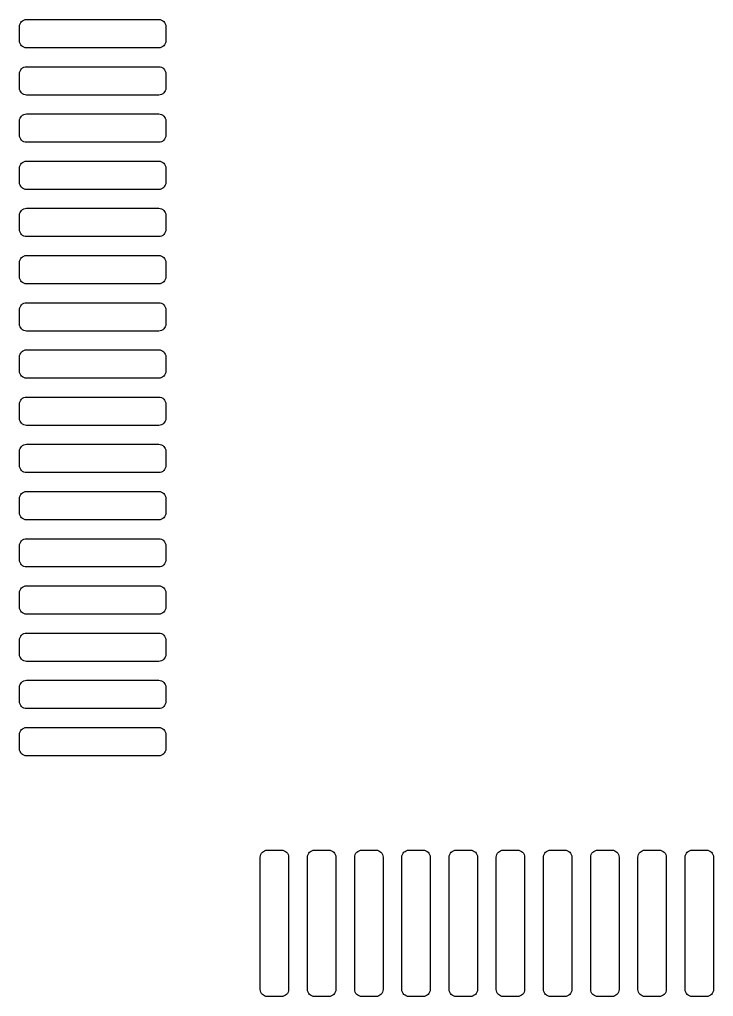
# Model space of a CAD drawing. Extents: x 106 to 211, y -144 to -92.
# Drawn here: x 155.95 to 163.3, y -115.83 to -105.47 of the extents above; entities that cross this region are included whole.
import ezdxf

# ---------------------------------------------------------------- set-up
doc = ezdxf.new("R2010")
doc.units = 0
doc.layers.add('BLACK', color=7, linetype='CONTINUOUS')

msp = doc.modelspace()

# ---------------------------------------------------------------- linework, layer by layer
at = {"layer": 'BLACK', "linetype": 'CONTINUOUS'}
for p, q in [((155.95, -105.55), (155.951, -105.535)), ((155.95, -105.7), (155.95, -105.55)), ((155.951, -105.535), (155.956, -105.521)), ((155.956, -105.521), (155.963, -105.508)), ((155.963, -105.508), (155.972, -105.497)), ((155.972, -105.497), (155.983, -105.488)), ((155.983, -105.488), (155.996, -105.481)), ((155.996, -105.481), (156.01, -105.476)), ((156.01, -105.476), (156.025, -105.475)), ((156.025, -105.475), (157.425, -105.475)), ((157.425, -105.475), (157.44, -105.476)), ((157.44, -105.476), (157.454, -105.481)), ((157.454, -105.481), (157.467, -105.488)), ((157.467, -105.488), (157.478, -105.497)), ((157.478, -105.497), (157.487, -105.508)), ((157.487, -105.508), (157.494, -105.521)), ((157.494, -105.521), (157.499, -105.535)), ((157.499, -105.535), (157.5, -105.55)), ((157.5, -105.55), (157.5, -105.7)), ((155.951, -105.715), (155.95, -105.7)), ((155.956, -105.729), (155.951, -105.715)), ((155.963, -105.742), (155.956, -105.729)), ((155.972, -105.753), (155.963, -105.742)), ((155.983, -105.762), (155.972, -105.753)), ((155.996, -105.769), (155.983, -105.762)), ((156.01, -105.774), (155.996, -105.769)), ((156.025, -105.775), (156.01, -105.774)), ((157.425, -105.775), (156.025, -105.775)), ((157.44, -105.774), (157.425, -105.775)), ((157.454, -105.769), (157.44, -105.774)), ((157.467, -105.762), (157.454, -105.769)), ((157.478, -105.753), (157.467, -105.762)), ((157.487, -105.742), (157.478, -105.753)), ((157.494, -105.729), (157.487, -105.742)), ((157.499, -105.715), (157.494, -105.729)), ((157.5, -105.7), (157.499, -105.715)), ((155.983, -105.988), (155.996, -105.981)), ((155.996, -105.981), (156.01, -105.976)), ((156.01, -105.976), (156.025, -105.975)), ((156.025, -105.975), (157.425, -105.975)), ((157.425, -105.975), (157.44, -105.976)), ((157.44, -105.976), (157.454, -105.981)), ((157.454, -105.981), (157.467, -105.988)), ((155.95, -106.05), (155.951, -106.035)), ((155.95, -106.2), (155.95, -106.05)), ((155.951, -106.035), (155.956, -106.021)), ((155.956, -106.021), (155.963, -106.008)), ((155.963, -106.008), (155.972, -105.997)), ((155.972, -105.997), (155.983, -105.988)), ((157.467, -105.988), (157.478, -105.997)), ((157.478, -105.997), (157.487, -106.008)), ((157.487, -106.008), (157.494, -106.021)), ((157.494, -106.021), (157.499, -106.035)), ((157.499, -106.035), (157.5, -106.05)), ((157.5, -106.05), (157.5, -106.2)), ((155.951, -106.215), (155.95, -106.2)), ((155.956, -106.229), (155.951, -106.215)), ((155.963, -106.242), (155.956, -106.229)), ((155.972, -106.253), (155.963, -106.242)), ((155.983, -106.262), (155.972, -106.253)), ((155.996, -106.269), (155.983, -106.262)), ((156.01, -106.274), (155.996, -106.269)), ((156.025, -106.275), (156.01, -106.274)), ((157.425, -106.275), (156.025, -106.275)), ((157.44, -106.274), (157.425, -106.275)), ((157.454, -106.269), (157.44, -106.274)), ((157.467, -106.262), (157.454, -106.269)), ((157.478, -106.253), (157.467, -106.262)), ((157.487, -106.242), (157.478, -106.253)), ((157.494, -106.229), (157.487, -106.242)), ((157.499, -106.215), (157.494, -106.229)), ((157.5, -106.2), (157.499, -106.215)), ((155.963, -106.508), (155.972, -106.497)), ((155.972, -106.497), (155.983, -106.488)), ((155.983, -106.488), (155.996, -106.481)), ((155.996, -106.481), (156.01, -106.476)), ((156.01, -106.476), (156.025, -106.475)), ((156.025, -106.475), (157.425, -106.475)), ((157.425, -106.475), (157.44, -106.476)), ((157.44, -106.476), (157.454, -106.481)), ((157.454, -106.481), (157.467, -106.488)), ((157.467, -106.488), (157.478, -106.497)), ((157.478, -106.497), (157.487, -106.508)), ((155.95, -106.55), (155.951, -106.535)), ((155.95, -106.7), (155.95, -106.55)), ((155.951, -106.535), (155.956, -106.521)), ((155.956, -106.521), (155.963, -106.508)), ((157.487, -106.508), (157.494, -106.521)), ((157.494, -106.521), (157.499, -106.535)), ((157.499, -106.535), (157.5, -106.55)), ((157.5, -106.55), (157.5, -106.7)), ((155.951, -106.715), (155.95, -106.7)), ((157.5, -106.7), (157.499, -106.715)), ((155.956, -106.729), (155.951, -106.715)), ((155.963, -106.742), (155.956, -106.729)), ((155.972, -106.753), (155.963, -106.742)), ((155.983, -106.762), (155.972, -106.753)), ((155.996, -106.769), (155.983, -106.762)), ((156.01, -106.774), (155.996, -106.769)), ((156.025, -106.775), (156.01, -106.774)), ((157.425, -106.775), (156.025, -106.775)), ((157.44, -106.774), (157.425, -106.775)), ((157.454, -106.769), (157.44, -106.774)), ((157.467, -106.762), (157.454, -106.769)), ((157.478, -106.753), (157.467, -106.762)), ((157.487, -106.742), (157.478, -106.753)), ((157.494, -106.729), (157.487, -106.742)), ((157.499, -106.715), (157.494, -106.729)), ((155.956, -107.021), (155.963, -107.008)), ((155.963, -107.008), (155.972, -106.997)), ((155.972, -106.997), (155.983, -106.988)), ((155.983, -106.988), (155.996, -106.981)), ((155.996, -106.981), (156.01, -106.976)), ((156.01, -106.976), (156.025, -106.975)), ((156.025, -106.975), (157.425, -106.975)), ((157.425, -106.975), (157.44, -106.976)), ((157.44, -106.976), (157.454, -106.981)), ((157.454, -106.981), (157.467, -106.988)), ((157.467, -106.988), (157.478, -106.997)), ((157.478, -106.997), (157.487, -107.008)), ((157.487, -107.008), (157.494, -107.021)), ((155.95, -107.05), (155.951, -107.035)), ((155.95, -107.2), (155.95, -107.05)), ((155.951, -107.035), (155.956, -107.021)), ((157.494, -107.021), (157.499, -107.035)), ((157.499, -107.035), (157.5, -107.05)), ((157.5, -107.05), (157.5, -107.2)), ((155.951, -107.215), (155.95, -107.2)), ((155.956, -107.229), (155.951, -107.215)), ((157.499, -107.215), (157.494, -107.229)), ((157.5, -107.2), (157.499, -107.215)), ((155.963, -107.242), (155.956, -107.229)), ((155.972, -107.253), (155.963, -107.242)), ((155.983, -107.262), (155.972, -107.253)), ((155.996, -107.269), (155.983, -107.262)), ((156.01, -107.274), (155.996, -107.269)), ((156.025, -107.275), (156.01, -107.274)), ((157.425, -107.275), (156.025, -107.275)), ((157.44, -107.274), (157.425, -107.275)), ((157.454, -107.269), (157.44, -107.274)), ((157.467, -107.262), (157.454, -107.269)), ((157.478, -107.253), (157.467, -107.262)), ((157.487, -107.242), (157.478, -107.253)), ((157.494, -107.229), (157.487, -107.242)), ((155.95, -107.55), (155.951, -107.535)), ((155.951, -107.535), (155.956, -107.521)), ((155.956, -107.521), (155.963, -107.508)), ((155.963, -107.508), (155.972, -107.497)), ((155.972, -107.497), (155.983, -107.488)), ((155.983, -107.488), (155.996, -107.481)), ((155.996, -107.481), (156.01, -107.476)), ((156.01, -107.476), (156.025, -107.475)), ((156.025, -107.475), (157.425, -107.475)), ((157.425, -107.475), (157.44, -107.476)), ((157.44, -107.476), (157.454, -107.481)), ((157.454, -107.481), (157.467, -107.488)), ((157.467, -107.488), (157.478, -107.497)), ((157.478, -107.497), (157.487, -107.508)), ((157.487, -107.508), (157.494, -107.521)), ((157.494, -107.521), (157.499, -107.535)), ((157.499, -107.535), (157.5, -107.55)), ((155.95, -107.7), (155.95, -107.55)), ((157.5, -107.55), (157.5, -107.7)), ((155.951, -107.715), (155.95, -107.7)), ((155.956, -107.729), (155.951, -107.715)), ((155.963, -107.742), (155.956, -107.729)), ((155.972, -107.753), (155.963, -107.742)), ((157.487, -107.742), (157.478, -107.753)), ((157.494, -107.729), (157.487, -107.742)), ((157.499, -107.715), (157.494, -107.729)), ((157.5, -107.7), (157.499, -107.715)), ((155.983, -107.762), (155.972, -107.753)), ((155.996, -107.769), (155.983, -107.762)), ((156.01, -107.774), (155.996, -107.769)), ((156.025, -107.775), (156.01, -107.774)), ((157.425, -107.775), (156.025, -107.775)), ((157.44, -107.774), (157.425, -107.775)), ((157.454, -107.769), (157.44, -107.774)), ((157.467, -107.762), (157.454, -107.769)), ((157.478, -107.753), (157.467, -107.762)), ((155.95, -108.05), (155.951, -108.035)), ((155.95, -108.2), (155.95, -108.05)), ((155.951, -108.035), (155.956, -108.021)), ((155.956, -108.021), (155.963, -108.008)), ((155.963, -108.008), (155.972, -107.997)), ((155.972, -107.997), (155.983, -107.988)), ((155.983, -107.988), (155.996, -107.981)), ((155.996, -107.981), (156.01, -107.976)), ((156.01, -107.976), (156.025, -107.975)), ((156.025, -107.975), (157.425, -107.975)), ((157.425, -107.975), (157.44, -107.976)), ((157.44, -107.976), (157.454, -107.981)), ((157.454, -107.981), (157.467, -107.988)), ((157.467, -107.988), (157.478, -107.997)), ((157.478, -107.997), (157.487, -108.008)), ((157.487, -108.008), (157.494, -108.021)), ((157.494, -108.021), (157.499, -108.035)), ((157.499, -108.035), (157.5, -108.05)), ((157.5, -108.05), (157.5, -108.2)), ((155.951, -108.215), (155.95, -108.2)), ((155.956, -108.229), (155.951, -108.215)), ((155.963, -108.242), (155.956, -108.229)), ((155.972, -108.253), (155.963, -108.242)), ((155.983, -108.262), (155.972, -108.253)), ((157.478, -108.253), (157.467, -108.262)), ((157.487, -108.242), (157.478, -108.253)), ((157.494, -108.229), (157.487, -108.242)), ((157.499, -108.215), (157.494, -108.229)), ((157.5, -108.2), (157.499, -108.215)), ((155.996, -108.269), (155.983, -108.262)), ((156.01, -108.274), (155.996, -108.269)), ((156.025, -108.275), (156.01, -108.274)), ((157.425, -108.275), (156.025, -108.275)), ((157.44, -108.274), (157.425, -108.275)), ((157.454, -108.269), (157.44, -108.274)), ((157.467, -108.262), (157.454, -108.269)), ((155.95, -108.55), (155.951, -108.535)), ((155.95, -108.7), (155.95, -108.55)), ((155.951, -108.535), (155.956, -108.521)), ((155.956, -108.521), (155.963, -108.508)), ((155.963, -108.508), (155.972, -108.497)), ((155.972, -108.497), (155.983, -108.488)), ((155.983, -108.488), (155.996, -108.481)), ((155.996, -108.481), (156.01, -108.476)), ((156.01, -108.476), (156.025, -108.475)), ((156.025, -108.475), (157.425, -108.475)), ((157.425, -108.475), (157.44, -108.476)), ((157.44, -108.476), (157.454, -108.481)), ((157.454, -108.481), (157.467, -108.488)), ((157.467, -108.488), (157.478, -108.497)), ((157.478, -108.497), (157.487, -108.508)), ((157.487, -108.508), (157.494, -108.521)), ((157.494, -108.521), (157.499, -108.535)), ((157.499, -108.535), (157.5, -108.55)), ((157.5, -108.55), (157.5, -108.7)), ((155.951, -108.715), (155.95, -108.7)), ((155.956, -108.729), (155.951, -108.715)), ((155.963, -108.742), (155.956, -108.729)), ((155.972, -108.753), (155.963, -108.742)), ((155.983, -108.762), (155.972, -108.753)), ((155.996, -108.769), (155.983, -108.762)), ((156.01, -108.774), (155.996, -108.769)), ((156.025, -108.775), (156.01, -108.774)), ((157.425, -108.775), (156.025, -108.775)), ((157.44, -108.774), (157.425, -108.775)), ((157.454, -108.769), (157.44, -108.774)), ((157.467, -108.762), (157.454, -108.769)), ((157.478, -108.753), (157.467, -108.762)), ((157.487, -108.742), (157.478, -108.753)), ((157.494, -108.729), (157.487, -108.742)), ((157.499, -108.715), (157.494, -108.729)), ((157.5, -108.7), (157.499, -108.715)), ((155.983, -108.988), (155.996, -108.981)), ((155.996, -108.981), (156.01, -108.976)), ((156.01, -108.976), (156.025, -108.975)), ((156.025, -108.975), (157.425, -108.975)), ((157.425, -108.975), (157.44, -108.976)), ((157.44, -108.976), (157.454, -108.981)), ((157.454, -108.981), (157.467, -108.988)), ((155.95, -109.05), (155.951, -109.035)), ((155.95, -109.2), (155.95, -109.05)), ((155.951, -109.035), (155.956, -109.021)), ((155.956, -109.021), (155.963, -109.008)), ((155.963, -109.008), (155.972, -108.997)), ((155.972, -108.997), (155.983, -108.988)), ((157.467, -108.988), (157.478, -108.997)), ((157.478, -108.997), (157.487, -109.008)), ((157.487, -109.008), (157.494, -109.021)), ((157.494, -109.021), (157.499, -109.035)), ((157.499, -109.035), (157.5, -109.05)), ((157.5, -109.05), (157.5, -109.2)), ((155.951, -109.215), (155.95, -109.2)), ((155.956, -109.229), (155.951, -109.215)), ((155.963, -109.242), (155.956, -109.229)), ((155.972, -109.253), (155.963, -109.242)), ((155.983, -109.262), (155.972, -109.253)), ((155.996, -109.269), (155.983, -109.262)), ((156.01, -109.274), (155.996, -109.269)), ((156.025, -109.275), (156.01, -109.274)), ((157.425, -109.275), (156.025, -109.275)), ((157.44, -109.274), (157.425, -109.275)), ((157.454, -109.269), (157.44, -109.274)), ((157.467, -109.262), (157.454, -109.269)), ((157.478, -109.253), (157.467, -109.262)), ((157.487, -109.242), (157.478, -109.253)), ((157.494, -109.229), (157.487, -109.242)), ((157.499, -109.215), (157.494, -109.229)), ((157.5, -109.2), (157.499, -109.215)), ((155.963, -109.508), (155.972, -109.497)), ((155.972, -109.497), (155.983, -109.488)), ((155.983, -109.488), (155.996, -109.481)), ((155.996, -109.481), (156.01, -109.476)), ((156.01, -109.476), (156.025, -109.475)), ((156.025, -109.475), (157.425, -109.475)), ((157.425, -109.475), (157.44, -109.476)), ((157.44, -109.476), (157.454, -109.481)), ((157.454, -109.481), (157.467, -109.488)), ((157.467, -109.488), (157.478, -109.497)), ((157.478, -109.497), (157.487, -109.508)), ((155.95, -109.55), (155.951, -109.535)), ((155.95, -109.7), (155.95, -109.55)), ((155.951, -109.535), (155.956, -109.521)), ((155.956, -109.521), (155.963, -109.508)), ((157.487, -109.508), (157.494, -109.521)), ((157.494, -109.521), (157.499, -109.535)), ((157.499, -109.535), (157.5, -109.55)), ((157.5, -109.55), (157.5, -109.7)), ((155.951, -109.715), (155.95, -109.7)), ((157.5, -109.7), (157.499, -109.715)), ((155.956, -109.729), (155.951, -109.715)), ((155.963, -109.742), (155.956, -109.729)), ((155.972, -109.753), (155.963, -109.742)), ((155.983, -109.762), (155.972, -109.753)), ((155.996, -109.769), (155.983, -109.762)), ((156.01, -109.774), (155.996, -109.769)), ((156.025, -109.775), (156.01, -109.774)), ((157.425, -109.775), (156.025, -109.775)), ((157.44, -109.774), (157.425, -109.775)), ((157.454, -109.769), (157.44, -109.774)), ((157.467, -109.762), (157.454, -109.769)), ((157.478, -109.753), (157.467, -109.762)), ((157.487, -109.742), (157.478, -109.753)), ((157.494, -109.729), (157.487, -109.742)), ((157.499, -109.715), (157.494, -109.729)), ((155.956, -110.021), (155.963, -110.008)), ((155.963, -110.008), (155.972, -109.997)), ((155.972, -109.997), (155.983, -109.988)), ((155.983, -109.988), (155.996, -109.981)), ((155.996, -109.981), (156.01, -109.976)), ((156.01, -109.976), (156.025, -109.975)), ((156.025, -109.975), (157.425, -109.975)), ((157.425, -109.975), (157.44, -109.976)), ((157.44, -109.976), (157.454, -109.981)), ((157.454, -109.981), (157.467, -109.988)), ((157.467, -109.988), (157.478, -109.997)), ((157.478, -109.997), (157.487, -110.008)), ((157.487, -110.008), (157.494, -110.021)), ((155.95, -110.05), (155.951, -110.035)), ((155.95, -110.2), (155.95, -110.05)), ((155.951, -110.035), (155.956, -110.021)), ((157.494, -110.021), (157.499, -110.035)), ((157.499, -110.035), (157.5, -110.05)), ((157.5, -110.05), (157.5, -110.2)), ((155.951, -110.215), (155.95, -110.2)), ((155.956, -110.229), (155.951, -110.215)), ((157.499, -110.215), (157.494, -110.229)), ((157.5, -110.2), (157.499, -110.215)), ((155.963, -110.242), (155.956, -110.229)), ((155.972, -110.253), (155.963, -110.242)), ((155.983, -110.262), (155.972, -110.253)), ((155.996, -110.269), (155.983, -110.262)), ((156.01, -110.274), (155.996, -110.269)), ((156.025, -110.275), (156.01, -110.274)), ((157.425, -110.275), (156.025, -110.275)), ((157.44, -110.274), (157.425, -110.275)), ((157.454, -110.269), (157.44, -110.274)), ((157.467, -110.262), (157.454, -110.269)), ((157.478, -110.253), (157.467, -110.262)), ((157.487, -110.242), (157.478, -110.253)), ((157.494, -110.229), (157.487, -110.242)), ((155.95, -110.55), (155.951, -110.535)), ((155.951, -110.535), (155.956, -110.521)), ((155.956, -110.521), (155.963, -110.508)), ((155.963, -110.508), (155.972, -110.497)), ((155.972, -110.497), (155.983, -110.488)), ((155.983, -110.488), (155.996, -110.481)), ((155.996, -110.481), (156.01, -110.476)), ((156.01, -110.476), (156.025, -110.475)), ((156.025, -110.475), (157.425, -110.475)), ((157.425, -110.475), (157.44, -110.476)), ((157.44, -110.476), (157.454, -110.481)), ((157.454, -110.481), (157.467, -110.488)), ((157.467, -110.488), (157.478, -110.497)), ((157.478, -110.497), (157.487, -110.508)), ((157.487, -110.508), (157.494, -110.521)), ((157.494, -110.521), (157.499, -110.535)), ((157.499, -110.535), (157.5, -110.55)), ((155.95, -110.7), (155.95, -110.55)), ((157.5, -110.55), (157.5, -110.7)), ((155.951, -110.715), (155.95, -110.7)), ((155.956, -110.729), (155.951, -110.715)), ((155.963, -110.742), (155.956, -110.729)), ((155.972, -110.753), (155.963, -110.742)), ((157.487, -110.742), (157.478, -110.753)), ((157.494, -110.729), (157.487, -110.742)), ((157.499, -110.715), (157.494, -110.729)), ((157.5, -110.7), (157.499, -110.715)), ((155.983, -110.762), (155.972, -110.753)), ((155.996, -110.769), (155.983, -110.762)), ((156.01, -110.774), (155.996, -110.769)), ((156.025, -110.775), (156.01, -110.774)), ((157.425, -110.775), (156.025, -110.775)), ((157.44, -110.774), (157.425, -110.775)), ((157.454, -110.769), (157.44, -110.774)), ((157.467, -110.762), (157.454, -110.769)), ((157.478, -110.753), (157.467, -110.762)), ((155.95, -111.05), (155.951, -111.035)), ((155.95, -111.2), (155.95, -111.05)), ((155.951, -111.035), (155.956, -111.021)), ((155.956, -111.021), (155.963, -111.008)), ((155.963, -111.008), (155.972, -110.997)), ((155.972, -110.997), (155.983, -110.988)), ((155.983, -110.988), (155.996, -110.981)), ((155.996, -110.981), (156.01, -110.976)), ((156.01, -110.976), (156.025, -110.975)), ((156.025, -110.975), (157.425, -110.975)), ((157.425, -110.975), (157.44, -110.976)), ((157.44, -110.976), (157.454, -110.981)), ((157.454, -110.981), (157.467, -110.988)), ((157.467, -110.988), (157.478, -110.997)), ((157.478, -110.997), (157.487, -111.008)), ((157.487, -111.008), (157.494, -111.021)), ((157.494, -111.021), (157.499, -111.035)), ((157.499, -111.035), (157.5, -111.05)), ((157.5, -111.05), (157.5, -111.2)), ((155.951, -111.215), (155.95, -111.2)), ((155.956, -111.229), (155.951, -111.215)), ((155.963, -111.242), (155.956, -111.229)), ((155.972, -111.253), (155.963, -111.242)), ((155.983, -111.262), (155.972, -111.253)), ((155.996, -111.269), (155.983, -111.262)), ((157.467, -111.262), (157.454, -111.269)), ((157.478, -111.253), (157.467, -111.262)), ((157.487, -111.242), (157.478, -111.253)), ((157.494, -111.229), (157.487, -111.242)), ((157.499, -111.215), (157.494, -111.229)), ((157.5, -111.2), (157.499, -111.215)), ((156.01, -111.274), (155.996, -111.269)), ((156.025, -111.275), (156.01, -111.274)), ((157.425, -111.275), (156.025, -111.275)), ((157.44, -111.274), (157.425, -111.275)), ((157.454, -111.269), (157.44, -111.274)), ((155.95, -111.55), (155.951, -111.535)), ((155.95, -111.7), (155.95, -111.55)), ((155.951, -111.535), (155.956, -111.521)), ((155.956, -111.521), (155.963, -111.508)), ((155.963, -111.508), (155.972, -111.497)), ((155.972, -111.497), (155.983, -111.488)), ((155.983, -111.488), (155.996, -111.481)), ((155.996, -111.481), (156.01, -111.476)), ((156.01, -111.476), (156.025, -111.475)), ((156.025, -111.475), (157.425, -111.475)), ((157.425, -111.475), (157.44, -111.476)), ((157.44, -111.476), (157.454, -111.481)), ((157.454, -111.481), (157.467, -111.488)), ((157.467, -111.488), (157.478, -111.497)), ((157.478, -111.497), (157.487, -111.508)), ((157.487, -111.508), (157.494, -111.521)), ((157.494, -111.521), (157.499, -111.535)), ((157.499, -111.535), (157.5, -111.55)), ((157.5, -111.55), (157.5, -111.7)), ((155.951, -111.715), (155.95, -111.7)), ((155.956, -111.729), (155.951, -111.715)), ((155.963, -111.742), (155.956, -111.729)), ((155.972, -111.753), (155.963, -111.742)), ((155.983, -111.762), (155.972, -111.753)), ((155.996, -111.769), (155.983, -111.762)), ((156.01, -111.774), (155.996, -111.769)), ((156.025, -111.775), (156.01, -111.774)), ((157.425, -111.775), (156.025, -111.775)), ((157.44, -111.774), (157.425, -111.775)), ((157.454, -111.769), (157.44, -111.774)), ((157.467, -111.762), (157.454, -111.769)), ((157.478, -111.753), (157.467, -111.762)), ((157.487, -111.742), (157.478, -111.753)), ((157.494, -111.729), (157.487, -111.742)), ((157.499, -111.715), (157.494, -111.729)), ((157.5, -111.7), (157.499, -111.715)), ((155.983, -111.988), (155.996, -111.981)), ((155.996, -111.981), (156.01, -111.976)), ((156.01, -111.976), (156.025, -111.975)), ((156.025, -111.975), (157.425, -111.975)), ((157.425, -111.975), (157.44, -111.976)), ((157.44, -111.976), (157.454, -111.981)), ((157.454, -111.981), (157.467, -111.988)), ((155.95, -112.05), (155.951, -112.035)), ((155.95, -112.2), (155.95, -112.05)), ((155.951, -112.035), (155.956, -112.021)), ((155.956, -112.021), (155.963, -112.008)), ((155.963, -112.008), (155.972, -111.997)), ((155.972, -111.997), (155.983, -111.988)), ((157.467, -111.988), (157.478, -111.997)), ((157.478, -111.997), (157.487, -112.008)), ((157.487, -112.008), (157.494, -112.021)), ((157.494, -112.021), (157.499, -112.035)), ((157.499, -112.035), (157.5, -112.05)), ((157.5, -112.05), (157.5, -112.2)), ((155.951, -112.215), (155.95, -112.2)), ((155.956, -112.229), (155.951, -112.215)), ((155.963, -112.242), (155.956, -112.229)), ((155.972, -112.253), (155.963, -112.242)), ((155.983, -112.262), (155.972, -112.253)), ((155.996, -112.269), (155.983, -112.262)), ((156.01, -112.274), (155.996, -112.269)), ((156.025, -112.275), (156.01, -112.274)), ((157.425, -112.275), (156.025, -112.275)), ((157.44, -112.274), (157.425, -112.275)), ((157.454, -112.269), (157.44, -112.274)), ((157.467, -112.262), (157.454, -112.269)), ((157.478, -112.253), (157.467, -112.262)), ((157.487, -112.242), (157.478, -112.253)), ((157.494, -112.229), (157.487, -112.242)), ((157.499, -112.215), (157.494, -112.229)), ((157.5, -112.2), (157.499, -112.215)), ((155.963, -112.508), (155.972, -112.497)), ((155.972, -112.497), (155.983, -112.488)), ((155.983, -112.488), (155.996, -112.481)), ((155.996, -112.481), (156.01, -112.476)), ((156.01, -112.476), (156.025, -112.475)), ((156.025, -112.475), (157.425, -112.475)), ((157.425, -112.475), (157.44, -112.476)), ((157.44, -112.476), (157.454, -112.481)), ((157.454, -112.481), (157.467, -112.488)), ((157.467, -112.488), (157.478, -112.497)), ((157.478, -112.497), (157.487, -112.508)), ((155.95, -112.55), (155.951, -112.535)), ((155.95, -112.7), (155.95, -112.55)), ((155.951, -112.535), (155.956, -112.521)), ((155.956, -112.521), (155.963, -112.508)), ((157.487, -112.508), (157.494, -112.521)), ((157.494, -112.521), (157.499, -112.535)), ((157.499, -112.535), (157.5, -112.55)), ((157.5, -112.55), (157.5, -112.7)), ((155.951, -112.715), (155.95, -112.7)), ((157.5, -112.7), (157.499, -112.715)), ((155.956, -112.729), (155.951, -112.715)), ((155.963, -112.742), (155.956, -112.729)), ((155.972, -112.753), (155.963, -112.742)), ((155.983, -112.762), (155.972, -112.753)), ((155.996, -112.769), (155.983, -112.762)), ((156.01, -112.774), (155.996, -112.769)), ((156.025, -112.775), (156.01, -112.774)), ((157.425, -112.775), (156.025, -112.775)), ((157.44, -112.774), (157.425, -112.775)), ((157.454, -112.769), (157.44, -112.774)), ((157.467, -112.762), (157.454, -112.769)), ((157.478, -112.753), (157.467, -112.762)), ((157.487, -112.742), (157.478, -112.753)), ((157.494, -112.729), (157.487, -112.742)), ((157.499, -112.715), (157.494, -112.729)), ((155.951, -113.035), (155.956, -113.021)), ((155.956, -113.021), (155.963, -113.008)), ((155.963, -113.008), (155.972, -112.997)), ((155.972, -112.997), (155.983, -112.988)), ((155.983, -112.988), (155.996, -112.981)), ((155.996, -112.981), (156.01, -112.976)), ((156.01, -112.976), (156.025, -112.975)), ((156.025, -112.975), (157.425, -112.975)), ((157.425, -112.975), (157.44, -112.976)), ((157.44, -112.976), (157.454, -112.981)), ((157.454, -112.981), (157.467, -112.988)), ((157.467, -112.988), (157.478, -112.997)), ((157.478, -112.997), (157.487, -113.008)), ((157.487, -113.008), (157.494, -113.021)), ((157.494, -113.021), (157.499, -113.035)), ((155.95, -113.05), (155.951, -113.035)), ((155.95, -113.2), (155.95, -113.05)), ((157.499, -113.035), (157.5, -113.05)), ((157.5, -113.05), (157.5, -113.2)), ((155.951, -113.215), (155.95, -113.2)), ((155.956, -113.229), (155.951, -113.215)), ((155.963, -113.242), (155.956, -113.229)), ((157.494, -113.229), (157.487, -113.242)), ((157.499, -113.215), (157.494, -113.229)), ((157.5, -113.2), (157.499, -113.215)), ((155.972, -113.253), (155.963, -113.242)), ((155.983, -113.262), (155.972, -113.253)), ((155.996, -113.269), (155.983, -113.262)), ((156.01, -113.274), (155.996, -113.269)), ((156.025, -113.275), (156.01, -113.274)), ((157.425, -113.275), (156.025, -113.275)), ((157.44, -113.274), (157.425, -113.275)), ((157.454, -113.269), (157.44, -113.274)), ((157.467, -113.262), (157.454, -113.269)), ((157.478, -113.253), (157.467, -113.262)), ((157.487, -113.242), (157.478, -113.253)), ((158.5, -114.35), (158.501, -114.335)), ((158.5, -115.75), (158.5, -114.35)), ((158.501, -114.335), (158.506, -114.321)), ((158.506, -114.321), (158.513, -114.308)), ((158.513, -114.308), (158.522, -114.297)), ((158.522, -114.297), (158.533, -114.288)), ((158.533, -114.288), (158.546, -114.281)), ((158.546, -114.281), (158.56, -114.276)), ((158.56, -114.276), (158.575, -114.275)), ((158.575, -114.275), (158.725, -114.275)), ((158.725, -114.275), (158.74, -114.276)), ((158.74, -114.276), (158.754, -114.281)), ((158.754, -114.281), (158.767, -114.288)), ((158.767, -114.288), (158.778, -114.297)), ((158.778, -114.297), (158.787, -114.308)), ((158.787, -114.308), (158.794, -114.321)), ((158.794, -114.321), (158.799, -114.335)), ((158.799, -114.335), (158.8, -114.35)), ((158.8, -114.35), (158.8, -115.75)), ((159, -114.35), (159.001, -114.335)), ((159, -115.75), (159, -114.35)), ((159.001, -114.335), (159.006, -114.321)), ((159.006, -114.321), (159.013, -114.308)), ((159.013, -114.308), (159.022, -114.297)), ((159.022, -114.297), (159.033, -114.288)), ((159.033, -114.288), (159.046, -114.281)), ((159.046, -114.281), (159.06, -114.276)), ((159.06, -114.276), (159.075, -114.275)), ((159.075, -114.275), (159.225, -114.275)), ((159.225, -114.275), (159.24, -114.276)), ((159.24, -114.276), (159.254, -114.281)), ((159.254, -114.281), (159.267, -114.288)), ((159.267, -114.288), (159.278, -114.297)), ((159.278, -114.297), (159.287, -114.308)), ((159.287, -114.308), (159.294, -114.321)), ((159.294, -114.321), (159.299, -114.335)), ((159.299, -114.335), (159.3, -114.35)), ((159.3, -114.35), (159.3, -115.75)), ((159.5, -114.35), (159.501, -114.335)), ((159.5, -115.75), (159.5, -114.35)), ((159.501, -114.335), (159.506, -114.321)), ((159.506, -114.321), (159.513, -114.308)), ((159.513, -114.308), (159.522, -114.297)), ((159.522, -114.297), (159.533, -114.288)), ((159.533, -114.288), (159.546, -114.281)), ((159.546, -114.281), (159.56, -114.276)), ((159.56, -114.276), (159.575, -114.275)), ((159.575, -114.275), (159.725, -114.275)), ((159.725, -114.275), (159.74, -114.276)), ((159.74, -114.276), (159.754, -114.281)), ((159.754, -114.281), (159.767, -114.288)), ((159.767, -114.288), (159.778, -114.297)), ((159.778, -114.297), (159.787, -114.308)), ((159.787, -114.308), (159.794, -114.321)), ((159.794, -114.321), (159.799, -114.335)), ((159.799, -114.335), (159.8, -114.35)), ((159.8, -114.35), (159.8, -115.75)), ((160, -114.35), (160.001, -114.335)), ((160, -115.75), (160, -114.35)), ((160.001, -114.335), (160.006, -114.321)), ((160.006, -114.321), (160.013, -114.308)), ((160.013, -114.308), (160.022, -114.297)), ((160.022, -114.297), (160.033, -114.288)), ((160.033, -114.288), (160.046, -114.281)), ((160.046, -114.281), (160.06, -114.276)), ((160.06, -114.276), (160.075, -114.275)), ((160.075, -114.275), (160.225, -114.275)), ((160.225, -114.275), (160.24, -114.276)), ((160.24, -114.276), (160.254, -114.281)), ((160.254, -114.281), (160.267, -114.288)), ((160.267, -114.288), (160.278, -114.297)), ((160.278, -114.297), (160.287, -114.308)), ((160.287, -114.308), (160.294, -114.321)), ((160.294, -114.321), (160.299, -114.335)), ((160.299, -114.335), (160.3, -114.35)), ((160.3, -114.35), (160.3, -115.75)), ((160.5, -114.35), (160.501, -114.335)), ((160.5, -115.75), (160.5, -114.35)), ((160.501, -114.335), (160.506, -114.321)), ((160.506, -114.321), (160.513, -114.308)), ((160.513, -114.308), (160.522, -114.297)), ((160.522, -114.297), (160.533, -114.288)), ((160.533, -114.288), (160.546, -114.281)), ((160.546, -114.281), (160.56, -114.276)), ((160.56, -114.276), (160.575, -114.275)), ((160.575, -114.275), (160.725, -114.275)), ((160.725, -114.275), (160.74, -114.276)), ((160.74, -114.276), (160.754, -114.281)), ((160.754, -114.281), (160.767, -114.288)), ((160.767, -114.288), (160.778, -114.297)), ((160.778, -114.297), (160.787, -114.308)), ((160.787, -114.308), (160.794, -114.321)), ((160.794, -114.321), (160.799, -114.335)), ((160.799, -114.335), (160.8, -114.35)), ((160.8, -114.35), (160.8, -115.75)), ((161, -114.35), (161.001, -114.335)), ((161, -115.75), (161, -114.35)), ((161.001, -114.335), (161.006, -114.321)), ((161.006, -114.321), (161.013, -114.308)), ((161.013, -114.308), (161.022, -114.297)), ((161.022, -114.297), (161.033, -114.288)), ((161.033, -114.288), (161.046, -114.281)), ((161.046, -114.281), (161.06, -114.276)), ((161.06, -114.276), (161.075, -114.275)), ((161.075, -114.275), (161.225, -114.275)), ((161.225, -114.275), (161.24, -114.276)), ((161.24, -114.276), (161.254, -114.281)), ((161.254, -114.281), (161.267, -114.288)), ((161.267, -114.288), (161.278, -114.297)), ((161.278, -114.297), (161.287, -114.308)), ((161.287, -114.308), (161.294, -114.321)), ((161.294, -114.321), (161.299, -114.335)), ((161.299, -114.335), (161.3, -114.35)), ((161.3, -114.35), (161.3, -115.75)), ((161.5, -114.35), (161.501, -114.335)), ((161.5, -115.75), (161.5, -114.35)), ((161.501, -114.335), (161.506, -114.321)), ((161.506, -114.321), (161.513, -114.308)), ((161.513, -114.308), (161.522, -114.297)), ((161.522, -114.297), (161.533, -114.288)), ((161.533, -114.288), (161.546, -114.281)), ((161.546, -114.281), (161.56, -114.276)), ((161.56, -114.276), (161.575, -114.275)), ((161.575, -114.275), (161.725, -114.275)), ((161.725, -114.275), (161.74, -114.276)), ((161.74, -114.276), (161.754, -114.281)), ((161.754, -114.281), (161.767, -114.288)), ((161.767, -114.288), (161.778, -114.297)), ((161.778, -114.297), (161.787, -114.308)), ((161.787, -114.308), (161.794, -114.321)), ((161.794, -114.321), (161.799, -114.335)), ((161.799, -114.335), (161.8, -114.35)), ((161.8, -114.35), (161.8, -115.75)), ((162, -114.35), (162.001, -114.335)), ((162, -115.75), (162, -114.35)), ((162.001, -114.335), (162.006, -114.321)), ((162.006, -114.321), (162.013, -114.308)), ((162.013, -114.308), (162.022, -114.297)), ((162.022, -114.297), (162.033, -114.288)), ((162.033, -114.288), (162.046, -114.281)), ((162.046, -114.281), (162.06, -114.276)), ((162.06, -114.276), (162.075, -114.275)), ((162.075, -114.275), (162.225, -114.275)), ((162.225, -114.275), (162.24, -114.276)), ((162.24, -114.276), (162.254, -114.281)), ((162.254, -114.281), (162.267, -114.288)), ((162.267, -114.288), (162.278, -114.297)), ((162.278, -114.297), (162.287, -114.308)), ((162.287, -114.308), (162.294, -114.321)), ((162.294, -114.321), (162.299, -114.335)), ((162.299, -114.335), (162.3, -114.35)), ((162.3, -114.35), (162.3, -115.75)), ((162.5, -114.35), (162.501, -114.335)), ((162.5, -115.75), (162.5, -114.35)), ((162.501, -114.335), (162.506, -114.321)), ((162.506, -114.321), (162.513, -114.308)), ((162.513, -114.308), (162.522, -114.297)), ((162.522, -114.297), (162.533, -114.288)), ((162.533, -114.288), (162.546, -114.281)), ((162.546, -114.281), (162.56, -114.276)), ((162.56, -114.276), (162.575, -114.275)), ((162.575, -114.275), (162.725, -114.275)), ((162.725, -114.275), (162.74, -114.276)), ((162.74, -114.276), (162.754, -114.281)), ((162.754, -114.281), (162.767, -114.288)), ((162.767, -114.288), (162.778, -114.297)), ((162.778, -114.297), (162.787, -114.308)), ((162.787, -114.308), (162.794, -114.321)), ((162.794, -114.321), (162.799, -114.335)), ((162.799, -114.335), (162.8, -114.35)), ((162.8, -114.35), (162.8, -115.75)), ((163, -114.35), (163.001, -114.335)), ((163, -115.75), (163, -114.35)), ((163.001, -114.335), (163.006, -114.321)), ((163.006, -114.321), (163.013, -114.308)), ((163.013, -114.308), (163.022, -114.297)), ((163.022, -114.297), (163.033, -114.288)), ((163.033, -114.288), (163.046, -114.281)), ((163.046, -114.281), (163.06, -114.276)), ((163.06, -114.276), (163.075, -114.275)), ((163.075, -114.275), (163.225, -114.275)), ((163.225, -114.275), (163.24, -114.276)), ((163.24, -114.276), (163.254, -114.281)), ((163.254, -114.281), (163.267, -114.288)), ((163.267, -114.288), (163.278, -114.297)), ((163.278, -114.297), (163.287, -114.308)), ((163.287, -114.308), (163.294, -114.321)), ((163.294, -114.321), (163.299, -114.335)), ((163.299, -114.335), (163.3, -114.35)), ((163.3, -114.35), (163.3, -115.75)), ((158.501, -115.765), (158.5, -115.75)), ((158.506, -115.779), (158.501, -115.765)), ((158.513, -115.792), (158.506, -115.779)), ((158.522, -115.803), (158.513, -115.792)), ((158.533, -115.812), (158.522, -115.803)), ((158.546, -115.819), (158.533, -115.812)), ((158.767, -115.812), (158.754, -115.819)), ((158.778, -115.803), (158.767, -115.812)), ((158.787, -115.792), (158.778, -115.803)), ((158.794, -115.779), (158.787, -115.792)), ((158.799, -115.765), (158.794, -115.779)), ((158.8, -115.75), (158.799, -115.765)), ((159.001, -115.765), (159, -115.75)), ((159.006, -115.779), (159.001, -115.765)), ((159.013, -115.792), (159.006, -115.779)), ((159.022, -115.803), (159.013, -115.792)), ((159.033, -115.812), (159.022, -115.803)), ((159.046, -115.819), (159.033, -115.812)), ((159.267, -115.812), (159.254, -115.819)), ((159.278, -115.803), (159.267, -115.812)), ((159.287, -115.792), (159.278, -115.803)), ((159.294, -115.779), (159.287, -115.792)), ((159.299, -115.765), (159.294, -115.779)), ((159.3, -115.75), (159.299, -115.765)), ((159.501, -115.765), (159.5, -115.75)), ((159.506, -115.779), (159.501, -115.765)), ((159.513, -115.792), (159.506, -115.779)), ((159.522, -115.803), (159.513, -115.792)), ((159.533, -115.812), (159.522, -115.803)), ((159.546, -115.819), (159.533, -115.812)), ((159.767, -115.812), (159.754, -115.819)), ((159.778, -115.803), (159.767, -115.812)), ((159.787, -115.792), (159.778, -115.803)), ((159.794, -115.779), (159.787, -115.792)), ((159.799, -115.765), (159.794, -115.779)), ((159.8, -115.75), (159.799, -115.765)), ((160.001, -115.765), (160, -115.75)), ((160.006, -115.779), (160.001, -115.765)), ((160.013, -115.792), (160.006, -115.779)), ((160.022, -115.803), (160.013, -115.792)), ((160.033, -115.812), (160.022, -115.803)), ((160.046, -115.819), (160.033, -115.812)), ((160.267, -115.812), (160.254, -115.819)), ((160.278, -115.803), (160.267, -115.812)), ((160.287, -115.792), (160.278, -115.803)), ((160.294, -115.779), (160.287, -115.792)), ((160.299, -115.765), (160.294, -115.779)), ((160.3, -115.75), (160.299, -115.765)), ((160.501, -115.765), (160.5, -115.75)), ((160.506, -115.779), (160.501, -115.765)), ((160.513, -115.792), (160.506, -115.779)), ((160.522, -115.803), (160.513, -115.792)), ((160.533, -115.812), (160.522, -115.803)), ((160.546, -115.819), (160.533, -115.812)), ((160.767, -115.812), (160.754, -115.819)), ((160.778, -115.803), (160.767, -115.812)), ((160.787, -115.792), (160.778, -115.803)), ((160.794, -115.779), (160.787, -115.792)), ((160.799, -115.765), (160.794, -115.779)), ((160.8, -115.75), (160.799, -115.765)), ((161.001, -115.765), (161, -115.75)), ((161.006, -115.779), (161.001, -115.765)), ((161.013, -115.792), (161.006, -115.779)), ((161.022, -115.803), (161.013, -115.792)), ((161.033, -115.812), (161.022, -115.803)), ((161.046, -115.819), (161.033, -115.812)), ((161.267, -115.812), (161.254, -115.819)), ((161.278, -115.803), (161.267, -115.812)), ((161.287, -115.792), (161.278, -115.803)), ((161.294, -115.779), (161.287, -115.792)), ((161.299, -115.765), (161.294, -115.779)), ((161.3, -115.75), (161.299, -115.765)), ((161.501, -115.765), (161.5, -115.75)), ((161.506, -115.779), (161.501, -115.765)), ((161.513, -115.792), (161.506, -115.779)), ((161.522, -115.803), (161.513, -115.792)), ((161.533, -115.812), (161.522, -115.803)), ((161.546, -115.819), (161.533, -115.812)), ((161.767, -115.812), (161.754, -115.819)), ((161.778, -115.803), (161.767, -115.812)), ((161.787, -115.792), (161.778, -115.803)), ((161.794, -115.779), (161.787, -115.792)), ((161.799, -115.765), (161.794, -115.779)), ((161.8, -115.75), (161.799, -115.765)), ((162.001, -115.765), (162, -115.75)), ((162.006, -115.779), (162.001, -115.765)), ((162.013, -115.792), (162.006, -115.779)), ((162.022, -115.803), (162.013, -115.792)), ((162.033, -115.812), (162.022, -115.803)), ((162.046, -115.819), (162.033, -115.812)), ((162.267, -115.812), (162.254, -115.819)), ((162.278, -115.803), (162.267, -115.812)), ((162.287, -115.792), (162.278, -115.803)), ((162.294, -115.779), (162.287, -115.792)), ((162.299, -115.765), (162.294, -115.779)), ((162.3, -115.75), (162.299, -115.765)), ((162.501, -115.765), (162.5, -115.75)), ((162.506, -115.779), (162.501, -115.765)), ((162.513, -115.792), (162.506, -115.779)), ((162.522, -115.803), (162.513, -115.792)), ((162.533, -115.812), (162.522, -115.803)), ((162.546, -115.819), (162.533, -115.812)), ((162.767, -115.812), (162.754, -115.819)), ((162.778, -115.803), (162.767, -115.812)), ((162.787, -115.792), (162.778, -115.803)), ((162.794, -115.779), (162.787, -115.792)), ((162.799, -115.765), (162.794, -115.779)), ((162.8, -115.75), (162.799, -115.765)), ((163.001, -115.765), (163, -115.75)), ((163.006, -115.779), (163.001, -115.765)), ((163.013, -115.792), (163.006, -115.779)), ((163.022, -115.803), (163.013, -115.792)), ((163.033, -115.812), (163.022, -115.803)), ((163.046, -115.819), (163.033, -115.812)), ((163.267, -115.812), (163.254, -115.819)), ((163.278, -115.803), (163.267, -115.812)), ((163.287, -115.792), (163.278, -115.803)), ((163.294, -115.779), (163.287, -115.792)), ((163.299, -115.765), (163.294, -115.779)), ((163.3, -115.75), (163.299, -115.765)), ((158.56, -115.824), (158.546, -115.819)), ((158.575, -115.825), (158.56, -115.824)), ((158.725, -115.825), (158.575, -115.825)), ((158.74, -115.824), (158.725, -115.825)), ((158.754, -115.819), (158.74, -115.824)), ((159.06, -115.824), (159.046, -115.819)), ((159.075, -115.825), (159.06, -115.824)), ((159.225, -115.825), (159.075, -115.825)), ((159.24, -115.824), (159.225, -115.825)), ((159.254, -115.819), (159.24, -115.824)), ((159.56, -115.824), (159.546, -115.819)), ((159.575, -115.825), (159.56, -115.824)), ((159.725, -115.825), (159.575, -115.825)), ((159.74, -115.824), (159.725, -115.825)), ((159.754, -115.819), (159.74, -115.824)), ((160.06, -115.824), (160.046, -115.819)), ((160.075, -115.825), (160.06, -115.824)), ((160.225, -115.825), (160.075, -115.825)), ((160.24, -115.824), (160.225, -115.825)), ((160.254, -115.819), (160.24, -115.824)), ((160.56, -115.824), (160.546, -115.819)), ((160.575, -115.825), (160.56, -115.824)), ((160.725, -115.825), (160.575, -115.825)), ((160.74, -115.824), (160.725, -115.825)), ((160.754, -115.819), (160.74, -115.824)), ((161.06, -115.824), (161.046, -115.819)), ((161.075, -115.825), (161.06, -115.824)), ((161.225, -115.825), (161.075, -115.825)), ((161.24, -115.824), (161.225, -115.825)), ((161.254, -115.819), (161.24, -115.824)), ((161.56, -115.824), (161.546, -115.819)), ((161.575, -115.825), (161.56, -115.824)), ((161.725, -115.825), (161.575, -115.825)), ((161.74, -115.824), (161.725, -115.825)), ((161.754, -115.819), (161.74, -115.824)), ((162.06, -115.824), (162.046, -115.819)), ((162.075, -115.825), (162.06, -115.824)), ((162.225, -115.825), (162.075, -115.825)), ((162.24, -115.824), (162.225, -115.825)), ((162.254, -115.819), (162.24, -115.824)), ((162.56, -115.824), (162.546, -115.819)), ((162.575, -115.825), (162.56, -115.824)), ((162.725, -115.825), (162.575, -115.825)), ((162.74, -115.824), (162.725, -115.825)), ((162.754, -115.819), (162.74, -115.824)), ((163.06, -115.824), (163.046, -115.819)), ((163.075, -115.825), (163.06, -115.824)), ((163.225, -115.825), (163.075, -115.825)), ((163.24, -115.824), (163.225, -115.825)), ((163.254, -115.819), (163.24, -115.824))]:
    msp.add_line(p, q, dxfattribs=at)

doc.saveas('drawing.dxf')
